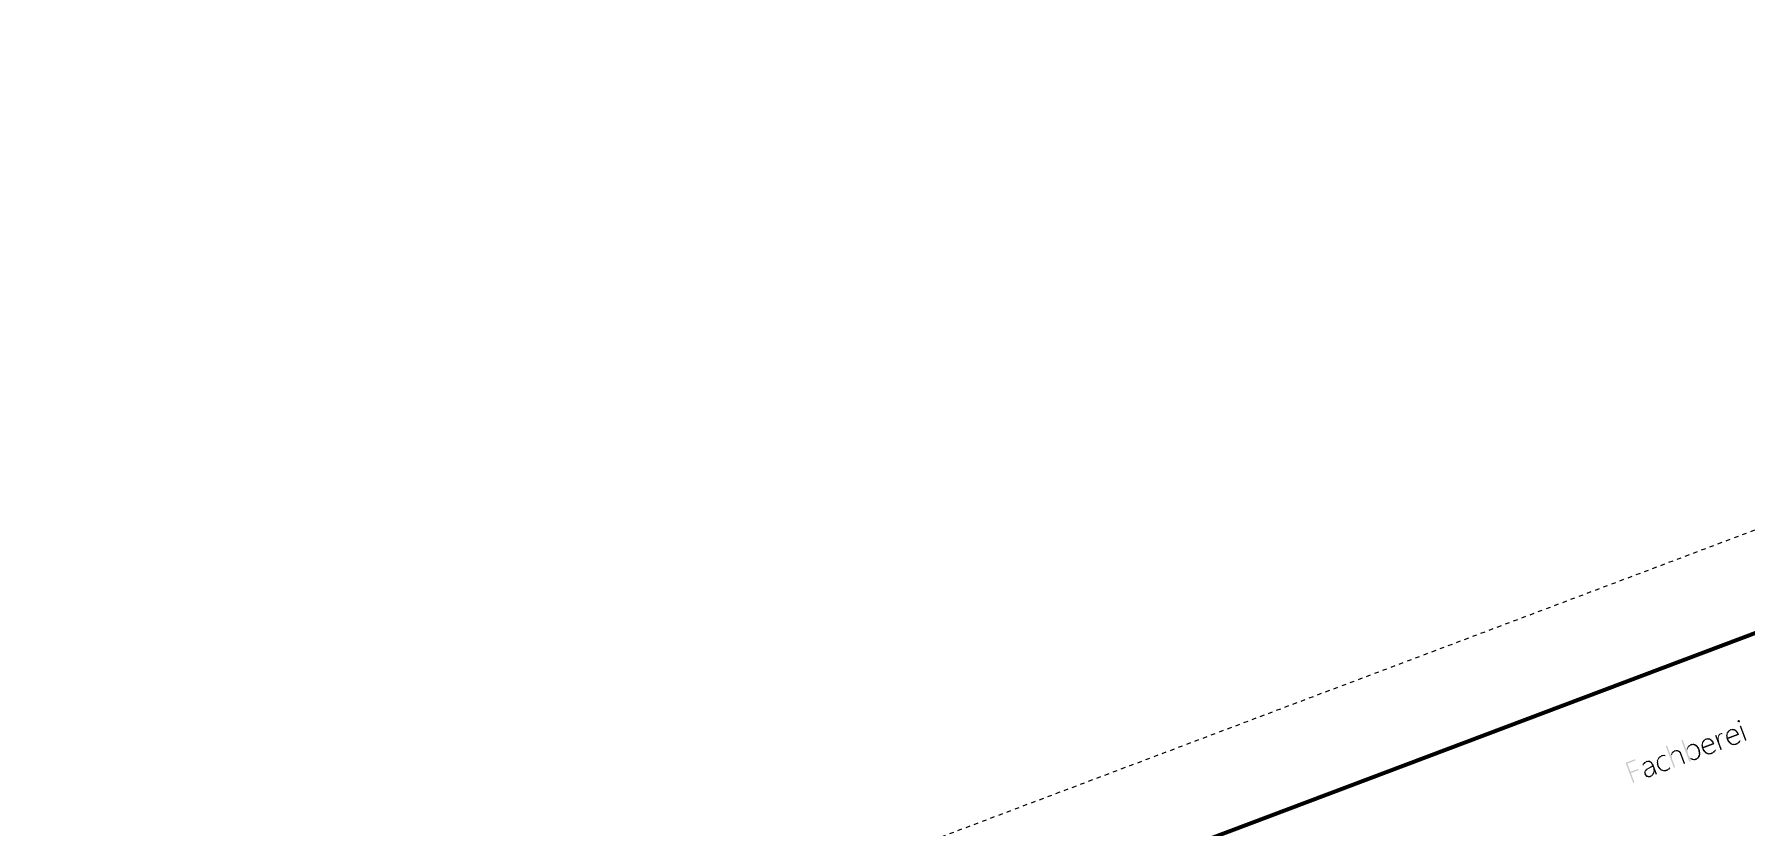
# Model space of a CAD drawing. Header units: metres. Extents: x -47 to 309, y -25 to 105.
# Drawn here: x 104.8 to 144.01, y 82.21 to 100.36 of the extents above; entities that cross this region are included whole.
import ezdxf

# ---------------------------------------------------------------- set-up
doc = ezdxf.new("R2010")
doc.units = ezdxf.units.M
doc.linetypes.add('AUSGEZOGEN', pattern=[0])
doc.linetypes.add('PUNKT2_S9', pattern=[0.001, 0, -0.001])
doc.layers.add('XR$1$STANDARD_1', color=7, linetype='AUSGEZOGEN', lineweight=25)

msp = doc.modelspace()

# ---------------------------------------------------------------- hatches: boundary and pattern name
at = {"layer": 'XR$1$STANDARD_1', "linetype": 'AUSGEZOGEN', "lineweight": 140, "transparency": 33554687}
h = msp.add_hatch(color=7, dxfattribs=at)
h.set_gradient(color2=(0, 0, 0), one_color=1)
h.paths.add_polyline_path([(143.3139, 84.3287), (143.2842, 84.3175), (143.4111, 83.9808), (143.4408, 83.992), (143.3736, 84.1703), (143.3798, 84.1839), (143.3648, 84.2235), (143.371, 84.2372), (143.3635, 84.257), (143.3437, 84.2495)], flags=0)
h = msp.add_hatch(color=7, dxfattribs=at)
h.set_gradient(color2=(0, 0, 0), one_color=1)
h.paths.add_polyline_path([(143.361, 84.3238), (143.3548, 84.3102), (143.3486, 84.2966), (143.3523, 84.2867), (143.3462, 84.273), (143.3536, 84.2532), (143.3437, 84.2495), (143.3635, 84.257), (143.3697, 84.2706), (143.366, 84.2805), (143.3722, 84.2941), (143.3783, 84.3078), (143.3845, 84.3214), (143.3944, 84.3251), (143.4105, 84.3425), (143.4204, 84.3462)], flags=0)
h = msp.add_hatch(color=7, dxfattribs=at)
h.set_gradient(color2=(0, 0, 0), one_color=1)
h.paths.add_polyline_path([(143.4129, 84.366), (143.3733, 84.3511), (143.3671, 84.3375), (143.361, 84.3238), (143.4303, 84.35), (143.4439, 84.3438), (143.4538, 84.3475), (143.4426, 84.3772), (143.4228, 84.3698)], flags=0)
h = msp.add_hatch(color=7, dxfattribs=at)
h.set_gradient(color2=(0, 0, 0), one_color=1)
h.paths.add_polyline_path([(143.5689, 84.4022), (143.5627, 84.3886), (143.5528, 84.3849), (143.5467, 84.3712), (143.5504, 84.3613), (143.5442, 84.3477), (143.548, 84.3378), (143.5418, 84.3241), (143.5356, 84.3105), (143.5431, 84.2907), (143.5407, 84.2672), (143.5742, 84.178), (143.5916, 84.162), (143.5953, 84.1521), (143.609, 84.1459), (143.6127, 84.136), (143.6263, 84.1298), (143.6301, 84.1199), (143.6437, 84.1137), (143.6574, 84.1076), (143.671, 84.1014), (143.7601, 84.135), (143.7304, 84.1238), (143.7069, 84.1262), (143.697, 84.1225), (143.6833, 84.1287), (143.6697, 84.1348), (143.6561, 84.141), (143.6523, 84.1509), (143.6387, 84.1571), (143.635, 84.167), (143.6213, 84.1732), (143.6139, 84.193), (143.5965, 84.209), (143.5853, 84.2387), (143.8329, 84.3321), (143.8254, 84.3519), (143.5741, 84.2685), (143.5765, 84.292), (143.5653, 84.3217), (143.5715, 84.3353), (143.5777, 84.349), (143.5739, 84.3589), (143.5801, 84.3725), (143.59, 84.3762), (143.5962, 84.3899), (143.6024, 84.4035), (143.6123, 84.4072), (143.6184, 84.4209), (143.6481, 84.4321)], flags=0)
h = msp.add_hatch(color=7, dxfattribs=at)
h.set_gradient(color2=(0, 0, 0), one_color=1)
h.paths.add_polyline_path([(143.6369, 84.4618), (143.627, 84.4581), (143.6209, 84.4444), (143.5912, 84.4332), (143.585, 84.4196), (143.5751, 84.4159), (143.5689, 84.4022), (143.6481, 84.4321), (143.6679, 84.4395), (143.6816, 84.4334), (143.6915, 84.4371), (143.7051, 84.4309), (143.715, 84.4347), (143.7287, 84.4285), (143.7324, 84.4186), (143.746, 84.4124), (143.7597, 84.4063), (143.7671, 84.3864), (143.7808, 84.3803), (143.792, 84.3506), (143.5741, 84.2685), (143.8254, 84.3519), (143.8105, 84.3915), (143.7931, 84.4075), (143.7856, 84.4274), (143.772, 84.4335), (143.7584, 84.4397), (143.7546, 84.4496), (143.741, 84.4558), (143.7274, 84.4619), (143.7038, 84.4644), (143.6902, 84.4705), (143.6605, 84.4593)], flags=0)
h = msp.add_hatch(color=7, dxfattribs=at)
h.set_gradient(color2=(0, 0, 0), one_color=1)
h.paths.add_polyline_path([(143.8199, 84.6665), (143.8001, 84.659), (143.8038, 84.6491), (143.7977, 84.6355), (143.8014, 84.6256), (143.815, 84.6194), (143.8249, 84.6231), (143.8386, 84.617), (143.8485, 84.6207), (143.8547, 84.6343), (143.8397, 84.6739), (143.8298, 84.6702)], flags=0)
h = msp.add_hatch(color=7, dxfattribs=at)
h.set_gradient(color2=(0, 0, 0), one_color=1)
h.paths.add_polyline_path([(143.9755, 84.1936), (144.0052, 84.2048), (143.8783, 84.5415), (143.8486, 84.5303)], flags=0)
h = msp.add_hatch(color=7, dxfattribs=at)
h.set_gradient(color2=(0, 0, 0), one_color=1)
h.paths.add_polyline_path([(142.1846, 84.0841), (142.1549, 84.0729), (142.3416, 83.5777), (142.3713, 83.5889), (142.2966, 83.787), (142.2991, 83.8105), (142.2916, 83.8303), (142.2978, 83.844), (142.2903, 83.8638), (142.2965, 83.8774), (142.2668, 83.8662)], flags=0)
h = msp.add_hatch(color=7, dxfattribs=at)
h.set_gradient(color2=(0, 0, 0), one_color=1)
h.paths.add_polyline_path([(142.3595, 83.9803), (142.3496, 83.9766), (142.3434, 83.9629), (142.3137, 83.9517), (142.3075, 83.9381), (142.2976, 83.9344), (142.2914, 83.9207), (142.2853, 83.9071), (142.2791, 83.8935), (142.2729, 83.8798), (142.2767, 83.8699), (142.2668, 83.8662), (142.3064, 83.8811), (142.3026, 83.891), (142.3088, 83.9047), (142.315, 83.9183), (142.3447, 83.9295), (142.3509, 83.9431), (142.44, 83.9767), (142.4363, 83.9866), (142.4164, 83.9792), (142.4028, 83.9853), (142.383, 83.9779)], flags=0)
h = msp.add_hatch(color=7, dxfattribs=at)
h.set_gradient(color2=(0, 0, 0), one_color=1)
h.paths.add_polyline_path([(142.44, 83.9767), (142.3608, 83.9469), (142.3905, 83.9581), (142.4041, 83.9519), (142.414, 83.9556), (142.4276, 83.9495), (142.4413, 83.9433), (142.4549, 83.9371), (142.4586, 83.9272), (142.4723, 83.921), (142.5693, 83.6636), (142.599, 83.6748), (142.4983, 83.9421), (142.4846, 83.9483), (142.4809, 83.9582), (142.4673, 83.9644), (142.4536, 83.9706)], flags=0)
h = msp.add_hatch(color=7, dxfattribs=at)
h.set_gradient(color2=(0, 0, 0), one_color=1)
h.paths.add_polyline_path([(142.5412, 84.2184), (142.5114, 84.2072), (142.6981, 83.7121), (142.7278, 83.7233), (142.7054, 83.7827), (142.7153, 83.7864), (142.7314, 83.8038), (142.7177, 83.81), (142.7041, 83.8161), (142.6929, 83.8459), (142.6793, 83.852), (142.6569, 83.9114), (142.6593, 83.935), (142.6518, 83.9548), (142.658, 83.9684), (142.6505, 83.9882), (142.6567, 84.0019), (142.627, 83.9907)], flags=0)
h = msp.add_hatch(color=7, dxfattribs=at)
h.set_gradient(color2=(0, 0, 0), one_color=1)
h.paths.add_polyline_path([(142.6579, 84.0588), (142.6517, 84.0452), (142.6455, 84.0316), (142.6393, 84.0179), (142.6332, 84.0043), (142.6369, 83.9944), (142.627, 83.9907), (142.6567, 84.0019), (142.6629, 84.0155), (142.6591, 84.0254), (142.669, 84.0291), (142.6752, 84.0428), (142.6814, 84.0564), (142.7012, 84.0639), (142.7074, 84.0775), (142.7371, 84.0887)], flags=0)
h = msp.add_hatch(color=7, dxfattribs=at)
h.set_gradient(color2=(0, 0, 0), one_color=1)
h.paths.add_polyline_path([(142.7259, 84.1184), (142.716, 84.1147), (142.7098, 84.101), (142.6801, 84.0898), (142.6739, 84.0762), (142.664, 84.0725), (142.6579, 84.0588), (142.7569, 84.0962), (142.7804, 84.0937), (142.7903, 84.0975), (142.804, 84.0913), (142.8176, 84.0851), (142.8312, 84.0789), (142.835, 84.069), (142.8486, 84.0629), (142.8622, 84.0567), (142.8772, 84.0171), (142.8908, 84.0109), (142.9057, 83.9713), (142.8996, 83.9577), (142.9145, 83.9181), (142.9083, 83.9044), (142.9158, 83.8846), (142.9096, 83.871), (142.9034, 83.8573), (142.8973, 83.8437), (142.8911, 83.8301), (142.8849, 83.8164), (142.875, 83.8127), (142.8689, 83.7991), (142.8391, 83.7879), (142.9283, 83.8215), (142.9344, 83.8351), (142.9406, 83.8487), (142.9369, 83.8586), (142.943, 83.8723), (142.9492, 83.8859), (142.9418, 83.9057), (142.9479, 83.9194), (142.9405, 83.9392), (142.9429, 83.9627), (142.913, 84.0419), (142.8994, 84.0481), (142.8882, 84.0778), (142.8746, 84.084), (142.8708, 84.0939), (142.8572, 84.1), (142.8436, 84.1062), (142.8398, 84.1161), (142.8262, 84.1223), (142.8163, 84.1186), (142.8027, 84.1247), (142.789, 84.1309), (142.7593, 84.1197), (142.7457, 84.1259)], flags=0)
h = msp.add_hatch(color=7, dxfattribs=at)
h.set_gradient(color2=(0, 0, 0), one_color=1)
h.paths.add_polyline_path([(143.0045, 84.1895), (142.9983, 84.1758), (142.9884, 84.1721), (142.9822, 84.1585), (142.9859, 84.1486), (142.9798, 84.1349), (142.9835, 84.125), (142.9773, 84.1114), (142.9712, 84.0978), (142.9786, 84.078), (142.9762, 84.0544), (143.0098, 83.9653), (143.0271, 83.9492), (143.0309, 83.9393), (143.0445, 83.9331), (143.0482, 83.9232), (143.0619, 83.9171), (143.0656, 83.9072), (143.0793, 83.901), (143.0929, 83.8948), (143.1065, 83.8887), (143.1956, 83.9222), (143.1659, 83.911), (143.1424, 83.9135), (143.1325, 83.9098), (143.1189, 83.9159), (143.1052, 83.9221), (143.0916, 83.9283), (143.0879, 83.9382), (143.0742, 83.9443), (143.0705, 83.9542), (143.0569, 83.9604), (143.0494, 83.9802), (143.032, 83.9963), (143.0208, 84.026), (143.2684, 84.1193), (143.2609, 84.1391), (143.0096, 84.0557), (143.0121, 84.0792), (143.0009, 84.109), (143.007, 84.1226), (143.0132, 84.1362), (143.0095, 84.1461), (143.0156, 84.1598), (143.0256, 84.1635), (143.0317, 84.1771), (143.0379, 84.1908), (143.0478, 84.1945), (143.054, 84.2081), (143.0837, 84.2193)], flags=0)
h = msp.add_hatch(color=7, dxfattribs=at)
h.set_gradient(color2=(0, 0, 0), one_color=1)
h.paths.add_polyline_path([(143.0725, 84.249), (143.0626, 84.2453), (143.0564, 84.2317), (143.0267, 84.2205), (143.0205, 84.2068), (143.0106, 84.2031), (143.0045, 84.1895), (143.0837, 84.2193), (143.1035, 84.2268), (143.1171, 84.2206), (143.127, 84.2244), (143.1407, 84.2182), (143.1506, 84.2219), (143.1642, 84.2158), (143.1679, 84.2058), (143.1816, 84.1997), (143.1952, 84.1935), (143.2027, 84.1737), (143.2163, 84.1675), (143.2275, 84.1378), (143.0096, 84.0557), (143.2609, 84.1391), (143.246, 84.1787), (143.2286, 84.1948), (143.2212, 84.2146), (143.2075, 84.2208), (143.1939, 84.2269), (143.1902, 84.2369), (143.1765, 84.243), (143.1629, 84.2492), (143.1394, 84.2516), (143.1257, 84.2578), (143.096, 84.2466)], flags=0)
h = msp.add_hatch(color=7, dxfattribs=at)
h.set_gradient(color2=(0, 0, 0), one_color=1)
h.paths.add_polyline_path([(143.2896, 84.0029), (143.2835, 83.9893), (143.2773, 83.9756), (143.2674, 83.9719), (143.2513, 83.9545), (143.2414, 83.9508), (143.2353, 83.9372), (143.1065, 83.8887), (143.1202, 83.8825), (143.1301, 83.8862), (143.1437, 83.88), (143.1635, 83.8875), (143.1771, 83.8813), (143.2068, 83.8925), (143.2366, 83.9037), (143.2427, 83.9174), (143.2724, 83.9286), (143.2786, 83.9422), (143.2885, 83.9459), (143.2947, 83.9596), (143.3008, 83.9732)], flags=0)
h = msp.add_hatch(color=7, dxfattribs=at)
h.set_gradient(color2=(0, 0, 0), one_color=1)
h.paths.add_polyline_path([(143.8541, 84.2157), (143.8479, 84.202), (143.8418, 84.1884), (143.8319, 84.1847), (143.8158, 84.1673), (143.8059, 84.1636), (143.7997, 84.1499), (143.671, 84.1014), (143.6846, 84.0952), (143.6945, 84.099), (143.7082, 84.0928), (143.728, 84.1003), (143.7416, 84.0941), (143.7713, 84.1053), (143.801, 84.1165), (143.8072, 84.1301), (143.8369, 84.1413), (143.8431, 84.1549), (143.853, 84.1587), (143.8591, 84.1723), (143.8653, 84.186)], flags=0)
h = msp.add_hatch(color=7, dxfattribs=at)
h.set_gradient(color2=(0, 0, 0), one_color=1)
h.paths.add_polyline_path([(141.4531, 83.7744), (141.2353, 83.6923), (141.4107, 83.2269), (141.4404, 83.2381), (141.3583, 83.4559), (141.5365, 83.5231), (141.5253, 83.5528), (141.3471, 83.4856), (141.2762, 83.6738), (141.4643, 83.7447)], flags=0)
h = msp.add_hatch(color=7, dxfattribs=at)
h.set_gradient(color2=(0, 0, 0), one_color=1)
h.paths.add_polyline_path([(141.7158, 83.7377), (141.7059, 83.734), (141.6997, 83.7203), (141.6601, 83.7054), (141.6539, 83.6918), (141.644, 83.688), (141.6379, 83.6744), (141.6279, 83.6707), (141.6218, 83.657), (141.6367, 83.6174), (141.6429, 83.6311), (141.649, 83.6447), (141.6552, 83.6583), (141.6651, 83.6621), (141.6812, 83.6794), (141.6911, 83.6832), (141.6973, 83.6968), (141.7963, 83.7341), (141.7827, 83.7403), (141.7728, 83.7366), (141.7591, 83.7427), (141.7294, 83.7315)], flags=0)
h = msp.add_hatch(color=7, dxfattribs=at)
h.set_gradient(color2=(0, 0, 0), one_color=1)
h.paths.add_polyline_path([(141.7099, 83.5432), (141.6901, 83.5358), (141.6839, 83.5221), (141.6778, 83.5085), (141.6679, 83.5048), (141.6716, 83.4949), (141.6654, 83.4812), (141.6593, 83.4676), (141.6704, 83.4379), (141.6643, 83.4242), (141.6779, 83.4181), (141.6891, 83.3884), (141.7027, 83.3822), (141.7065, 83.3723), (141.7201, 83.3661), (141.7993, 83.396), (141.7795, 83.3885), (141.7659, 83.3947), (141.756, 83.391), (141.7424, 83.3971), (141.7287, 83.4033), (141.7151, 83.4095), (141.689, 83.4788), (141.6951, 83.4924), (141.705, 83.4962), (141.7112, 83.5098), (141.7211, 83.5135), (141.7273, 83.5272), (141.7372, 83.5309), (141.7533, 83.5483), (141.7632, 83.552), (141.8585, 83.5992)], flags=0)
h = msp.add_hatch(color=7, dxfattribs=at)
h.set_gradient(color2=(0, 0, 0), one_color=1)
h.paths.add_polyline_path([(141.7963, 83.7341), (141.7171, 83.7043), (141.7369, 83.7117), (141.7604, 83.7093), (141.7741, 83.7031), (141.784, 83.7069), (141.7976, 83.7007), (141.8013, 83.6908), (141.815, 83.6846), (141.8262, 83.6549), (141.8398, 83.6487), (141.8473, 83.6289), (141.7458, 83.5681), (141.7161, 83.5569), (141.7099, 83.5432), (141.8585, 83.5992), (141.8734, 83.5596), (141.8672, 83.546), (141.8784, 83.5163), (141.8722, 83.5026), (141.876, 83.4927), (141.8995, 83.4903), (141.9256, 83.421), (141.9553, 83.4322), (141.8695, 83.6599), (141.8559, 83.6661), (141.8409, 83.7057), (141.8273, 83.7119), (141.8137, 83.718), (141.8099, 83.728)], flags=0)
h = msp.add_hatch(color=7, dxfattribs=at)
h.set_gradient(color2=(0, 0, 0), one_color=1)
h.paths.add_polyline_path([(141.9845, 83.805), (141.9783, 83.7914), (141.9721, 83.7778), (141.9659, 83.7641), (141.956, 83.7604), (141.9499, 83.7468), (141.9536, 83.7369), (141.9512, 83.7133), (141.945, 83.6997), (141.9525, 83.6799), (141.95, 83.6563), (141.9799, 83.5771), (141.9935, 83.5709), (142.001, 83.5511), (142.0146, 83.545), (142.0183, 83.5351), (142.032, 83.5289), (142.0357, 83.519), (142.0493, 83.5128), (142.063, 83.5067), (142.0729, 83.5104), (142.0865, 83.5042), (142.1657, 83.5341), (142.136, 83.5229), (142.1224, 83.529), (142.1026, 83.5216), (142.089, 83.5278), (142.0753, 83.5339), (142.0716, 83.5438), (142.0617, 83.5401), (142.0481, 83.5463), (142.0406, 83.5661), (142.027, 83.5722), (142.0195, 83.592), (142.0021, 83.6081), (141.9835, 83.6576), (141.9859, 83.6812), (141.9784, 83.701), (141.9846, 83.7146), (141.9771, 83.7344), (141.9833, 83.7481), (141.9895, 83.7617), (141.9957, 83.7753), (142.0018, 83.789), (142.0117, 83.7927), (142.0179, 83.8063), (142.0278, 83.8101), (142.0439, 83.8274), (142.0637, 83.8349)], flags=0)
h = msp.add_hatch(color=7, dxfattribs=at)
h.set_gradient(color2=(0, 0, 0), one_color=1)
h.paths.add_polyline_path([(142.0624, 83.8683), (142.0525, 83.8646), (142.0463, 83.851), (142.0067, 83.836), (142.0005, 83.8224), (141.9906, 83.8187), (141.9845, 83.805), (142.0934, 83.8461), (142.1169, 83.8437), (142.1268, 83.8474), (142.1405, 83.8412), (142.1504, 83.8449), (142.1392, 83.8747), (142.1293, 83.8709), (142.1156, 83.8771), (142.0958, 83.8696), (142.0723, 83.8721)], flags=0)
h = msp.add_hatch(color=7, dxfattribs=at)
h.set_gradient(color2=(0, 0, 0), one_color=1)
h.paths.add_polyline_path([(142.2437, 83.5974), (142.2375, 83.5837), (142.2313, 83.5701), (142.2214, 83.5664), (142.2054, 83.549), (142.0865, 83.5042), (142.1002, 83.498), (142.1138, 83.4919), (142.1336, 83.4993), (142.1571, 83.4969), (142.1769, 83.5044), (142.2067, 83.5156), (142.2128, 83.5292), (142.2425, 83.5404), (142.2487, 83.554), (142.2586, 83.5578)], flags=0)
h = msp.add_hatch(color=7, dxfattribs=at)
h.set_gradient(color2=(0, 0, 0), one_color=1)
h.paths.add_polyline_path([(142.7314, 83.8038), (142.7153, 83.7864), (142.719, 83.7765), (142.7326, 83.7704), (142.7463, 83.7642), (142.7599, 83.758), (142.7736, 83.7518), (142.7835, 83.7556), (142.7971, 83.7494), (142.807, 83.7531), (142.8206, 83.747), (142.8701, 83.7656), (142.8763, 83.7793), (142.906, 83.7905), (142.9122, 83.8041), (142.9184, 83.8177), (142.8391, 83.7879), (142.8094, 83.7767), (142.7958, 83.7829), (142.7859, 83.7791), (142.7723, 83.7853), (142.7586, 83.7915), (142.745, 83.7976), (142.7351, 83.7939)], flags=0)
h = msp.add_hatch(color=7, dxfattribs=at)
h.set_gradient(color2=(0, 0, 0), one_color=1)
h.paths.add_polyline_path([(141.876, 83.4927), (141.8698, 83.4791), (141.8636, 83.4654), (141.8575, 83.4518), (141.8513, 83.4382), (141.8451, 83.4245), (141.8352, 83.4208), (141.829, 83.4072), (141.7201, 83.3661), (141.73, 83.3699), (141.7437, 83.3637), (141.7573, 83.3575), (141.7672, 83.3612), (141.7808, 83.3551), (141.8303, 83.3737), (141.8365, 83.3874), (141.8464, 83.3911), (141.8625, 83.4085), (141.8724, 83.4122), (141.8687, 83.4221), (141.8786, 83.4258), (141.8847, 83.4395), (141.8909, 83.4531), (141.8933, 83.4766), (141.8896, 83.4865), (141.8995, 83.4903)], flags=0)

# ---------------------------------------------------------------- linework, layer by layer
at = {"layer": 'XR$1$STANDARD_1', "color": 7, "linetype": 'PUNKT2_S9', "lineweight": 13, "transparency": 33554687}
msp.add_lwpolyline([(104.7989, 74.1714), (174.2871, 100.3614), (211.3326, 2.071), (141.8444, -24.119), (104.7989, 74.1714)], close=True, dxfattribs=at)
at = {"layer": 'XR$1$STANDARD_1', "color": 7, "linetype": 'AUSGEZOGEN', "lineweight": 35, "transparency": 33554687}
msp.add_lwpolyline([(109.9508, 64.403), (155.5735, 81.5981), (152.4868, 89.7878), (106.8641, 72.5927), (109.9508, 64.403)], close=True, dxfattribs=at)
at = {"layer": 'XR$1$STANDARD_1', "color": 7, "linetype": 'AUSGEZOGEN', "lineweight": 140, "transparency": 33554687}
msp.add_lwpolyline([(106.8641, 72.5927), (152.4868, 89.7878), (155.5735, 81.5981), (109.9508, 64.403), (106.8641, 72.5927)], close=True, dxfattribs=at)

doc.saveas('drawing.dxf')
